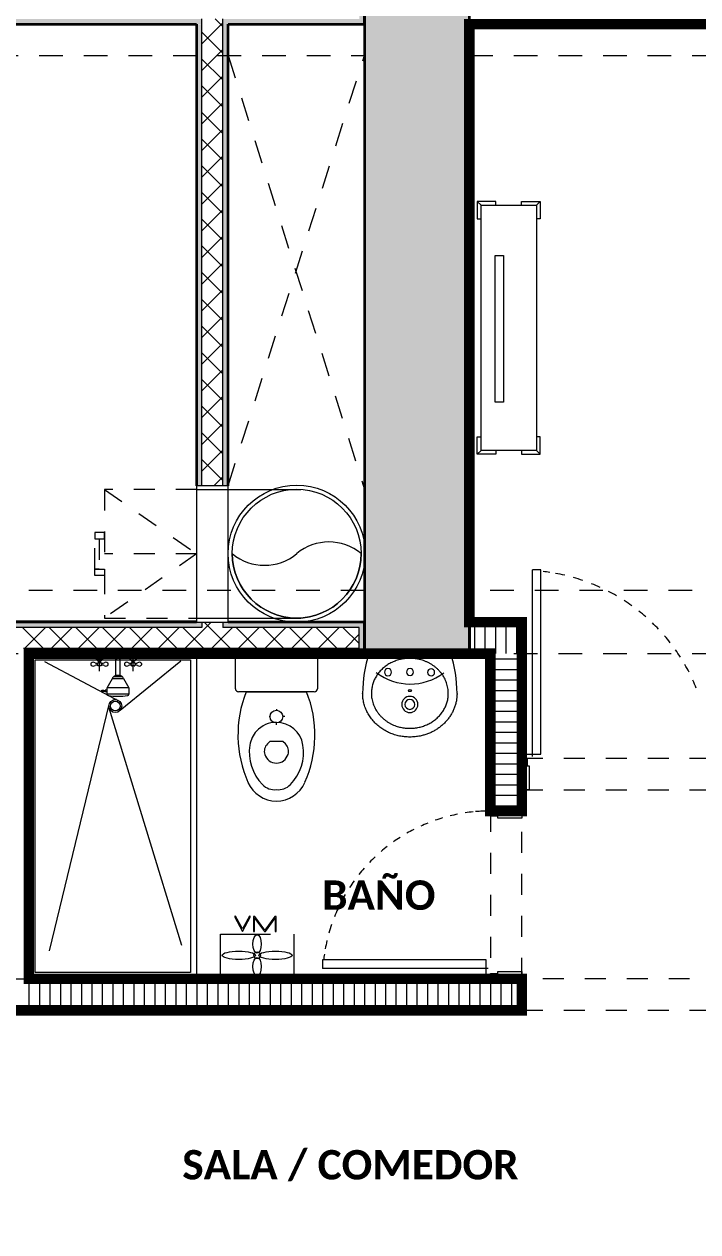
# Model space of a CAD drawing. Header units: metres. Extents: x -144 to 1000, y -717 to 29.
# Drawn here: x 560.54 to 563.75, y -563.18 to -557.42 of the extents above; entities that cross this region are included whole.
import ezdxf

# ---------------------------------------------------------------- set-up
doc = ezdxf.new("R2010")
doc.units = ezdxf.units.M
for name, pattern in [('Basculante', [0.11625, 0.075, -0.04125]), ('basculante modificado', [0.18, 0.1125, -0.0675]), ('Trazo', [0.45, 0.225, -0.225]), ('Trazo_2_', [0.47625, 0.238125, -0.238125])]:
    doc.linetypes.add(name, pattern=pattern)
doc.layers.get('0').update_dxf_attribs({"color": 1})
doc.layers.add('00-MEDICION', color=30, linetype='Continuous')
for name, color, linetype, lineweight in [('A-DETL', 1, 'Continuous', 9), ('A-DETL-GENF', 1, 'Continuous', 9), ('A-DETL-GENF-HDLN', 1, 'Trazo_2_', 9), ('A-DETL-MEDM', 1, 'Continuous', 30), ('A-DETL-THIN', 1, 'Continuous', 9), ('A-DOOR', 1, 'Continuous', 9), ('A-DOOR-FRAM', 1, 'Continuous', 9), ('A-DOOR-HDLN', 1, 'Trazo', 20), ('A-FLOR-OVHD', 7, 'Basculante', 9), ('A-WALL', 4, 'Continuous', 9), ('G-ANNO-TEXT', 2, 'Continuous', 9), ('I-FURN', 2, 'Continuous', 9), ('P-SANR-FIXT', 1, 'Continuous', 9), ('S-COLS', 7, 'Continuous', 9), ('S-STRS', 1, 'Continuous', 9)]:
    doc.layers.add(name, color=color, linetype=linetype, lineweight=lineweight)
doc.layers.add('A-WALL-PATT', color=7, linetype='Continuous', lineweight=35, true_color=0x9c9c9c)
doc.styles.add('Calibri_B', font='calibrib.ttf', dxfattribs={"height": 0.165})

# ---------------------------------------------------------------- blocks, each defined once
blk = doc.blocks.new('O')
at = {"layer": 'A-WALL-PATT', "true_color": 0x747474}
h = blk.add_hatch(color=8, dxfattribs=at)
h.paths.add_polyline_path([(564.1631, -494.4188), (566.2277, -494.4184), (566.2277, -494.3938), (561.2275, -494.3938), (561.2275, -494.2938), (561.2028, -494.2939), (561.2028, -494.4188), (563.8831, -494.4188)])
h.paths.add_polyline_path([(566.3527, -494.4188), (567.0027, -494.4184), (567.0027, -494.2938), (566.9777, -494.2938), (566.9777, -494.3938), (566.3277, -494.3938), (566.3277, -494.4188)])
at = {"layer": 'A-WALL-PATT', "lineweight": 5, "true_color": 0x747474}
for points in [[(566.2031, -496.6187), (566.2277, -496.6187), (566.2277, -494.4188), (566.2027, -494.4189), (566.2027, -496.6187)], [(565.403, -498.9687), (565.403, -497.4187), (565.378, -497.4187), (565.378, -498.9687)]]:
    blk.add_hatch(color=8, dxfattribs=at).paths.add_polyline_path(points)
at = {"layer": 'A-WALL-PATT', "true_color": 0x747474}
blk.add_hatch(color=8, dxfattribs=at).paths.add_polyline_path([(566.3527, -496.6187), (566.3527, -494.4188), (566.3277, -494.4188), (566.3277, -496.6187)])
at = {"layer": 'A-WALL-PATT', "lineweight": 5, "true_color": 0x747474}
h = blk.add_hatch(color=8, dxfattribs=at)
h.paths.add_polyline_path([(566.9777, -497.3937), (567.0027, -497.3933), (567.0027, -497.2687), (566.3277, -497.2687), (566.3277, -497.2937), (566.9777, -497.2937), (566.9777, -497.3138)])
h.paths.add_polyline_path([(562.2025, -497.3437), (562.2275, -497.3437), (562.2275, -497.2937), (566.2277, -497.2937), (566.2277, -497.2687), (562.2025, -497.2687), (562.2025, -497.3138)])
at = {"layer": 'A-WALL-PATT', "true_color": 0x747474}
h = blk.add_hatch(color=8, dxfattribs=at)
h.paths.add_polyline_path([(566.4025, -497.4187), (567.0027, -497.4187), (567.0027, -497.3937), (565.378, -497.3937), (565.378, -497.4187), (566.3277, -497.4187)])
h.paths.add_polyline_path([(563.8604, -497.4187), (565.278, -497.4187), (565.278, -497.3937), (562.2025, -497.3937), (562.2025, -497.4187), (562.9526, -497.4187)])
at = {"layer": 'S-COLS', "true_color": 0x5c5c5c}
h = blk.add_hatch(color=251, dxfattribs=at)
h.paths.add_polyline_path([(553.0027, -505.1188), (553.5027, -505.1188), (553.5027, -504.2188), (553.0027, -504.2188), (553.0027, -504.9427)])
h.paths.add_polyline_path([(570.8025, -505.1188), (571.3025, -505.1188), (571.3025, -504.2188), (570.8025, -504.2188), (570.8025, -504.9427)])
h.paths.add_polyline_path([(561.2027, -505.1187), (561.2027, -504.2187), (560.7027, -504.2187), (560.7027, -505.1187)])
h.paths.add_polyline_path([(557.3242, -497.4187), (558.9027, -497.4187), (558.9024, -496.9188), (557.2025, -496.9188), (557.2025, -494.7688), (558.9028, -494.7688), (558.9024, -494.2688), (556.9025, -494.2688), (556.9025, -497.4187), (557.0866, -497.4187)])
h.paths.add_polyline_path([(567.1118, -497.4187), (567.5028, -497.4187), (567.5028, -494.2687), (567.0028, -494.2687), (567.0028, -497.4187)])
h.paths.add_polyline_path([(570.9028, -497.4187), (571.3028, -497.4187), (571.3028, -496.7188), (570.9028, -496.7188), (570.9028, -497.3138)])
h.paths.add_polyline_path([(560.7027, -497.4187), (561.2027, -497.4187), (561.2027, -496.5187), (560.7027, -496.5187), (560.7027, -497.3138)])
h.paths.add_polyline_path([(553.5027, -497.4187), (553.5027, -496.7188), (553.0027, -496.7188), (553.0027, -497.4187), (553.2754, -497.4187)])
h.paths.add_polyline_path([(560.7028, -495.1688), (561.2028, -495.1688), (561.2028, -494.2688), (560.7028, -494.2688), (560.7028, -494.2981)])
h.paths.add_polyline_path([(553.5025, -494.9688), (553.5025, -494.2677), (553.0025, -494.2688), (553.0025, -494.9688), (553.2775, -494.9688)])
h.paths.add_polyline_path([(571.0784, -494.9688), (571.3028, -494.9688), (571.3028, -494.2677), (570.9028, -494.2677), (570.9028, -494.9688), (570.9839, -494.9688)])
h.paths.add_polyline_path([(560.7777, -486.2688), (561.2027, -486.2688), (561.2027, -485.3688), (560.7027, -485.3688), (560.7027, -486.2688)])
h.paths.add_polyline_path([(571.3027, -486.2688), (571.3027, -485.3688), (570.8027, -485.3688), (570.8027, -486.2688), (571.2277, -486.2688)])
h.paths.add_polyline_path([(553.2027, -485.6688), (554.1027, -485.6688), (554.1027, -485.1688), (553.2027, -485.1688), (553.2027, -485.5388)])
at = {"layer": 'A-DETL', "color": 7, "linetype": 'basculante modificado'}
for p, q in [((561.2025, -494.5677), (567.0027, -494.5677)), ((566.3527, -496.6187), (567.0027, -494.5677)), ((566.3527, -494.5677), (567.0027, -496.636)), ((567.5027, -494.5687), (570.9028, -494.5687)), ((567.0027, -497.1187), (561.2025, -497.1187)), ((570.9022, -497.1187), (567.5027, -497.1187)), ((561.2025, -497.4187), (567.0027, -497.4187)), ((567.5027, -497.4187), (570.9028, -497.4187))]:
    blk.add_line(p, q, dxfattribs=at)
at = {"layer": 'A-DETL-GENF', "linetype": 'Basculante'}
for p, q in [((567.753, -497.9187), (567.753, -498.0687)), ((568.653, -497.9187), (567.753, -497.9187)), ((567.753, -498.0687), (568.653, -498.0687)), ((567.753, -498.1687), (567.603, -498.1687)), ((567.603, -498.1687), (567.603, -498.9687)), ((567.753, -498.9687), (567.753, -498.1687)), ((567.603, -498.9687), (567.753, -498.9687)), ((568.753, -498.9687), (567.753, -498.9687)), ((567.753, -499.1187), (568.753, -499.1187))]:
    blk.add_line(p, q, dxfattribs=at)
at = {"layer": 'A-DETL-GENF'}
for p, q in [((566.3875, -498.6695), (566.3825, -498.6723)), ((566.3825, -498.6723), (566.421, -498.7429)), ((566.421, -498.731), (566.3875, -498.6695)), ((566.4544, -498.6695), (566.421, -498.731)), ((566.421, -498.7429), (566.4594, -498.6723)), ((566.4594, -498.6723), (566.4544, -498.6695)), ((566.4734, -498.6723), (566.4734, -498.7429)), ((566.4805, -498.6723), (566.4734, -498.6723)), ((566.4791, -498.7429), (566.4791, -498.68)), ((566.4791, -498.68), (566.5255, -498.7429)), ((566.5279, -498.7366), (566.4805, -498.6723)), ((566.5754, -498.6723), (566.5279, -498.7366)), ((566.5303, -498.7429), (566.5768, -498.68)), ((566.5825, -498.6723), (566.5754, -498.6723)), ((566.5768, -498.68), (566.5768, -498.7429)), ((566.5825, -498.7429), (566.5825, -498.6723)), ((566.4734, -498.7429), (566.4791, -498.7429)), ((566.5255, -498.7429), (566.5303, -498.7429)), ((566.5768, -498.7429), (566.5825, -498.7429))]:
    blk.add_line(p, q, dxfattribs=at)
blk.add_circle((566.4911, -498.8566), 0.0159, dxfattribs=at)
for centre, major_axis, ratio in [((566.4911, -498.8029), (0, 0.0438), 0.454545), ((566.4037, -498.8566), (0.0795, 0), 0.25), ((566.5785, -498.8566), (-0.0795, 0), 0.25), ((566.4911, -498.9103), (0, 0.0438), 0.454545)]:
    blk.add_ellipse(centre, major_axis=major_axis, ratio=ratio, dxfattribs=at)
at = {"layer": 'A-DETL-GENF-HDLN'}
for p, q in [((566.3159, -498.7554), (566.6659, -498.7554)), ((566.3159, -498.9583), (566.3159, -498.7554)), ((566.6659, -498.7554), (566.6659, -498.9583)), ((566.6659, -498.9583), (566.3159, -498.9583))]:
    blk.add_line(p, q, dxfattribs=at)
at = {"layer": 'A-DETL-MEDM'}
blk.add_line((567.753, -498.9687), (567.753, -499.1187), dxfattribs=at)
at = {"layer": 'A-DETL-THIN'}
for p, q in [((566.3527, -496.6187), (566.2027, -496.6187)), ((566.2027, -496.6187), (566.2027, -497.2687)), ((566.2027, -496.636), (566.6989, -496.636)), ((566.3527, -497.2687), (566.3527, -496.6187)), ((566.2027, -497.2499), (566.6989, -497.2499)), ((566.2027, -497.2687), (566.3527, -497.2687))]:
    blk.add_line(p, q, dxfattribs=at)
for radius in [0.3269, 0.3069]:
    blk.add_circle((566.6796, -496.9423), radius, dxfattribs=at)
for centre, radius, start, end in [((566.8331, -497.1264), 0.2397, 50.18095, 129.81905), ((566.6796, -496.9423), 0.3069, 180, 0), ((566.5262, -496.7582), 0.2397, 230.18095, 309.81905)]:
    blk.add_arc(centre, radius, start, end, dxfattribs=at)
at = {"layer": 'A-DOOR', "lineweight": 15}
for p, q in [((567.843, -497.0187), (567.803, -497.0187)), ((567.803, -497.9087), (567.803, -497.0187)), ((567.843, -497.8987), (567.843, -497.0187)), ((567.753, -497.9087), (567.768, -497.9087)), ((567.768, -497.8987), (567.843, -497.8987)), ((567.768, -497.9087), (567.768, -497.8987)), ((566.803, -498.8787), (566.803, -498.9187)), ((567.583, -498.8787), (566.803, -498.8787)), ((567.583, -498.9537), (567.583, -498.8787)), ((567.593, -498.9187), (566.803, -498.9187)), ((567.593, -498.9537), (567.583, -498.9537)), ((567.593, -498.9687), (567.593, -498.9537))]:
    blk.add_line(p, q, dxfattribs=at)
at = {"layer": 'A-DOOR'}
for p, q in [((567.753, -497.9187), (567.753, -498.0687)), ((567.603, -498.9687), (567.753, -498.9687))]:
    blk.add_line(p, q, dxfattribs=at)
for centre, radius, start, end in [((567.7545, -497.9167), 0.8947, 81.55001, 83.54055), ((567.7545, -497.9167), 0.8947, 76.84892, 79.74178), ((567.7545, -497.9167), 0.8947, 76.84892, 79.74178), ((567.7545, -497.9167), 0.8947, 71.11426, 74.16843), ((567.7545, -497.9167), 0.8947, 65.44512, 68.27171), ((567.7545, -497.9167), 0.8947, 59.83778, 62.63398), ((567.7545, -497.9167), 0.8947, 54.28783, 57.05593), ((567.7545, -497.9167), 0.8947, 48.79027, 51.53284), ((567.7545, -497.9167), 0.8947, 43.33952, 46.05941), ((567.7545, -497.9167), 0.8947, 37.92952, 40.62982), ((567.7545, -497.9167), 0.8947, 32.55381, 35.2378), ((567.7545, -497.9167), 0.8947, 27.20557, 29.87669), ((567.7545, -497.9167), 0.8947, 21.8777, 24.53954), ((567.603, -498.9687), 0.8, 106.56293, 109.21914), ((567.603, -498.9687), 0.8, 101.25383, 103.90814), ((567.603, -498.9687), 0.8, 95.94294, 98.59908), ((567.603, -498.9687), 0.8, 90, 95.13979), ((567.603, -498.9687), 0.8, 117.20557, 119.87669), ((567.603, -498.9687), 0.8, 111.8777, 114.53954), ((567.603, -498.9687), 0.8, 127.92952, 130.62982), ((567.603, -498.9687), 0.8, 122.55381, 125.2378), ((567.603, -498.9687), 0.8, 133.33952, 136.05941), ((567.603, -498.9687), 0.8, 138.79027, 141.53284), ((567.603, -498.9687), 0.8, 144.28783, 147.05593), ((567.603, -498.9687), 0.8, 149.83778, 152.63398), ((567.603, -498.9687), 0.8, 155.44512, 158.27171), ((567.603, -498.9687), 0.8, 161.11426, 164.16843), ((567.603, -498.9687), 0.8, 166.84892, 169.74178), ((567.603, -498.9687), 0.8, 166.84892, 169.74178), ((567.603, -498.9687), 0.8, 171.55001, 173.54055)]:
    blk.add_arc(centre, radius, start, end, dxfattribs=at)
at = {"layer": 'A-DOOR-FRAM', "lineweight": 15}
for p, q in [((567.753, -497.9187), (567.778, -497.9187)), ((567.778, -497.9187), (567.778, -497.9537)), ((567.778, -497.9537), (567.788, -497.9537)), ((567.788, -497.9537), (567.788, -498.0687)), ((567.788, -498.0687), (567.753, -498.0687)), ((567.603, -498.1937), (567.603, -498.1687)), ((567.638, -498.1937), (567.603, -498.1937)), ((567.638, -498.2037), (567.638, -498.1937)), ((567.753, -498.2037), (567.638, -498.2037)), ((567.753, -498.1687), (567.753, -498.2037)), ((567.603, -498.9437), (567.638, -498.9437)), ((567.603, -498.9687), (567.603, -498.9437)), ((567.638, -498.9337), (567.753, -498.9337)), ((567.638, -498.9437), (567.638, -498.9337)), ((567.753, -498.9337), (567.753, -498.9687))]:
    blk.add_line(p, q, dxfattribs=at)
at = {"layer": 'A-DOOR-HDLN'}
blk.add_line((567.753, -498.1687), (567.603, -498.1687), dxfattribs=at)
at = {"layer": 'A-FLOR-OVHD'}
for p, q in [((565.7639, -496.636), (565.7639, -497.2499)), ((565.7639, -496.636), (566.2027, -496.9437)), ((566.2027, -496.636), (565.7639, -496.636)), ((565.7639, -496.8411), (565.7171, -496.8411)), ((565.7171, -496.8411), (565.7171, -496.8715)), ((565.7639, -496.8715), (565.7639, -496.8411)), ((565.7171, -496.8715), (565.7639, -496.8715)), ((565.7171, -497.0159), (565.7171, -496.8715)), ((565.7171, -496.8715), (565.7372, -496.8715)), ((565.7372, -496.8715), (565.7372, -497.0159)), ((566.2027, -496.9437), (565.7639, -497.2499)), ((566.2027, -496.9437), (565.7639, -496.9437)), ((565.7171, -497.0159), (565.7639, -497.0159)), ((565.7171, -497.0463), (565.7171, -497.0159)), ((565.7372, -497.0159), (565.7171, -497.0159)), ((565.7639, -497.0463), (565.7171, -497.0463)), ((565.7639, -497.0159), (565.7639, -497.0463)), ((565.7639, -497.2499), (566.2027, -497.2499))]:
    blk.add_line(p, q, dxfattribs=at)
at = {"layer": 'A-WALL', "lineweight": 35}
for p, q in [((567.0027, -494.4188), (567.0027, -494.2688)), ((565.3033, -494.4188), (566.2027, -494.4188)), ((566.2027, -494.4188), (566.2027, -496.6187)), ((566.3527, -494.4188), (567.0027, -494.4188)), ((566.3527, -496.6187), (566.3527, -494.4188)), ((566.2027, -497.2687), (565.3033, -497.2687)), ((567.0027, -497.2687), (566.3527, -497.2687)), ((567.0027, -497.4187), (567.0027, -497.2687)), ((567.753, -497.2687), (567.5027, -497.2687)), ((567.5027, -497.2687), (567.5027, -497.4187)), ((567.753, -498.1687), (567.753, -497.2687)), ((565.403, -498.9687), (565.403, -497.4187)), ((565.403, -497.4187), (567.0027, -497.4187)), ((567.5027, -497.4187), (567.603, -497.4187)), ((567.603, -497.4187), (567.603, -498.1687)), ((567.603, -498.1687), (567.753, -498.1687)), ((567.753, -498.9687), (565.403, -498.9687)), ((565.253, -499.1187), (567.753, -499.1187))]:
    blk.add_line(p, q, dxfattribs=at)
at = {"layer": 'A-WALL'}
for p, q in [((566.2277, -496.6187), (566.2277, -494.3938)), ((566.3277, -496.6187), (566.3277, -494.3938)), ((566.2277, -497.2937), (562.2275, -497.2937)), ((566.2277, -497.2687), (566.2277, -497.2937)), ((566.3277, -497.2687), (566.3277, -497.2937)), ((566.9777, -497.2937), (566.3277, -497.2937)), ((566.9777, -497.3937), (566.9777, -497.2937)), ((566.9777, -497.3937), (565.378, -497.3937)), ((565.278, -498.9687), (565.403, -498.9687))]:
    blk.add_line(p, q, dxfattribs=at)
at = {"layer": 'A-WALL-PATT', "color": 1, "lineweight": 5, "true_color": 0xff0000}
for p, q in [((566.2277, -494.5122), (566.3277, -494.4122)), ((566.3277, -494.4303), (566.2911, -494.3938)), ((566.3277, -494.5576), (566.2277, -494.4576)), ((566.2277, -494.6395), (566.3277, -494.5395)), ((566.3277, -494.6849), (566.2277, -494.5849)), ((566.2277, -494.7667), (566.3277, -494.6667)), ((566.3277, -494.8122), (566.2277, -494.7122)), ((566.2277, -494.894), (566.3277, -494.794)), ((566.3277, -494.9394), (566.2277, -494.8394)), ((566.2277, -495.0213), (566.3277, -494.9213)), ((566.3277, -495.0667), (566.2277, -494.9667)), ((566.2277, -495.1486), (566.3277, -495.0486)), ((566.3277, -495.194), (566.2277, -495.094)), ((566.2277, -495.2759), (566.3277, -495.1759)), ((566.3277, -495.3213), (566.2277, -495.2213)), ((566.2277, -495.4031), (566.3277, -495.3031)), ((566.3277, -495.4485), (566.2277, -495.3485)), ((566.2277, -495.5304), (566.3277, -495.4304)), ((566.3277, -495.5758), (566.2277, -495.4758)), ((566.2277, -495.6577), (566.3277, -495.5577)), ((566.3277, -495.7031), (566.2277, -495.6031)), ((566.2277, -495.785), (566.3277, -495.685)), ((566.3277, -495.8304), (566.2277, -495.7304)), ((566.2277, -495.9123), (566.3277, -495.8123)), ((566.3277, -495.9577), (566.2277, -495.8577)), ((566.2277, -496.0395), (566.3277, -495.9395)), ((566.3277, -496.0849), (566.2277, -495.9849)), ((566.2277, -496.1668), (566.3277, -496.0668)), ((566.3277, -496.2122), (566.2277, -496.1122)), ((566.2277, -496.2941), (566.3277, -496.1941)), ((566.3277, -496.3395), (566.2277, -496.2395)), ((566.2277, -496.4214), (566.3277, -496.3214)), ((566.3277, -496.4668), (566.2277, -496.3668)), ((566.2277, -496.5487), (566.3277, -496.4487)), ((566.3277, -496.5941), (566.2277, -496.4941)), ((566.2849, -496.6187), (566.3277, -496.5759)), ((565.4727, -497.3937), (565.3727, -497.2937)), ((565.3827, -497.3937), (565.4827, -497.2937)), ((565.6, -497.3937), (565.5, -497.2937)), ((565.5099, -497.3937), (565.6099, -497.2937)), ((565.7273, -497.3937), (565.6273, -497.2937)), ((565.6372, -497.3937), (565.7372, -497.2937)), ((565.8545, -497.3937), (565.7545, -497.2937)), ((565.7645, -497.3937), (565.8645, -497.2937)), ((565.9818, -497.3937), (565.8818, -497.2937)), ((565.8918, -497.3937), (565.9918, -497.2937)), ((566.1091, -497.3937), (566.0091, -497.2937)), ((566.0191, -497.3937), (566.1191, -497.2937)), ((566.2364, -497.3937), (566.1364, -497.2937)), ((566.1463, -497.3937), (566.2463, -497.2937)), ((566.2636, -497.2937), (566.2386, -497.2687)), ((566.2463, -497.2937), (566.2713, -497.2687)), ((566.3636, -497.3937), (566.2636, -497.2937)), ((566.2736, -497.3937), (566.3736, -497.2937)), ((566.4909, -497.3937), (566.3909, -497.2937)), ((566.4009, -497.3937), (566.5009, -497.2937)), ((566.6182, -497.3937), (566.5182, -497.2937)), ((566.5282, -497.3937), (566.6282, -497.2937)), ((566.7455, -497.3937), (566.6455, -497.2937)), ((566.6554, -497.3937), (566.7554, -497.2937)), ((566.8728, -497.3937), (566.7728, -497.2937)), ((566.7827, -497.3937), (566.8827, -497.2937)), ((566.9777, -497.3713), (566.9, -497.2937)), ((566.91, -497.3937), (566.9777, -497.326))]:
    blk.add_line(p, q, dxfattribs=at)
at = {"layer": 'A-WALL-PATT', "color": 8, "lineweight": 5, "true_color": 0x727272}
for p, q in [((567.5273, -497.2689), (567.5273, -497.4187)), ((567.5773, -497.2688), (567.5773, -497.4187)), ((567.6273, -497.2688), (567.6273, -497.4187)), ((567.6773, -497.2688), (567.6773, -497.4187)), ((567.7273, -497.2687), (567.7273, -497.4187)), ((567.603, -497.4438), (567.753, -497.4438)), ((567.603, -497.4938), (567.753, -497.4938)), ((567.603, -497.5438), (567.753, -497.5438)), ((567.603, -497.5938), (567.753, -497.5938)), ((567.603, -497.6438), (567.753, -497.6438)), ((567.603, -497.6938), (567.753, -497.6938)), ((567.603, -497.7438), (567.753, -497.7438)), ((567.603, -497.7938), (567.753, -497.7938)), ((567.603, -497.8438), (567.753, -497.8438)), ((567.603, -497.8938), (567.753, -497.8938)), ((567.603, -497.9438), (567.753, -497.9438)), ((567.603, -497.9938), (567.753, -497.9938)), ((567.603, -498.0438), (567.753, -498.0438)), ((567.603, -498.0938), (567.753, -498.0938)), ((567.603, -498.1438), (567.753, -498.1438)), ((565.403, -498.9687), (565.403, -499.1187)), ((565.453, -498.9687), (565.453, -499.1187)), ((565.503, -498.9687), (565.503, -499.1187)), ((565.553, -498.9687), (565.553, -499.1187)), ((565.603, -498.9687), (565.603, -499.1187)), ((565.653, -498.9687), (565.653, -499.1187)), ((565.703, -498.9687), (565.703, -499.1187)), ((565.753, -498.9687), (565.753, -499.1187)), ((565.803, -498.9687), (565.803, -499.1187)), ((565.853, -498.9687), (565.853, -499.1187)), ((565.903, -498.9687), (565.903, -499.1187)), ((565.953, -498.9687), (565.953, -499.1187)), ((566.003, -498.9687), (566.003, -499.1187)), ((566.053, -498.9687), (566.053, -499.1187)), ((566.103, -498.9687), (566.103, -499.1187)), ((566.153, -498.9687), (566.153, -499.1187)), ((566.203, -498.9687), (566.203, -499.1187)), ((566.253, -498.9687), (566.253, -499.1187)), ((566.303, -498.9687), (566.303, -499.1187)), ((566.353, -498.9687), (566.353, -499.1187)), ((566.403, -498.9687), (566.403, -499.1187)), ((566.453, -498.9687), (566.453, -499.1187)), ((566.503, -498.9687), (566.503, -499.1187)), ((566.553, -498.9687), (566.553, -499.1187)), ((566.603, -498.9687), (566.603, -499.1187)), ((566.653, -498.9687), (566.653, -499.1187)), ((566.703, -498.9687), (566.703, -499.1187)), ((566.753, -498.9687), (566.753, -499.1187)), ((566.803, -498.9687), (566.803, -499.1187)), ((566.853, -498.9687), (566.853, -499.1187)), ((566.903, -498.9687), (566.903, -499.1187)), ((566.953, -498.9687), (566.953, -499.1187)), ((567.003, -498.9687), (567.003, -499.1187)), ((567.053, -498.9687), (567.053, -499.1187)), ((567.103, -498.9687), (567.103, -499.1187)), ((567.153, -498.9687), (567.153, -499.1187)), ((567.203, -498.9687), (567.203, -499.1187)), ((567.253, -498.9687), (567.253, -499.1187)), ((567.303, -498.9687), (567.303, -499.1187)), ((567.353, -498.9687), (567.353, -499.1187)), ((567.403, -498.9687), (567.403, -499.1187)), ((567.453, -498.9687), (567.453, -499.1187)), ((567.503, -498.9687), (567.503, -499.1187)), ((567.553, -498.9687), (567.553, -499.1187)), ((567.603, -498.9687), (567.603, -499.1187)), ((567.653, -498.9687), (567.653, -499.1187)), ((567.703, -498.9687), (567.703, -499.1187)), ((567.753, -498.9687), (567.753, -499.1187))]:
    blk.add_line(p, q, dxfattribs=at)
at = {"layer": 'I-FURN'}
for p, q in [((567.5397, -495.2646), (567.5397, -495.3461)), ((567.6293, -495.2646), (567.5397, -495.2646)), ((567.5397, -495.2646), (567.5584, -495.2816)), ((567.5584, -496.4505), (567.5584, -495.2816)), ((567.5584, -495.2816), (567.8221, -495.2816)), ((567.6293, -495.2816), (567.6293, -495.2646)), ((567.7512, -495.2646), (567.8408, -495.2646)), ((567.7512, -495.2816), (567.7512, -495.2646)), ((567.8408, -495.2646), (567.8221, -495.2816)), ((567.8221, -495.2816), (567.8221, -496.4505)), ((567.8408, -495.2646), (567.8408, -495.3461)), ((567.5397, -495.3461), (567.5584, -495.3461)), ((567.8408, -495.3461), (567.8221, -495.3461)), ((567.6256, -496.2205), (567.6256, -495.5216)), ((567.6256, -495.5216), (567.6648, -495.5216)), ((567.6648, -495.5216), (567.6648, -496.2205)), ((567.6648, -496.2205), (567.6256, -496.2205)), ((567.5397, -496.386), (567.5584, -496.386)), ((567.5397, -496.4675), (567.5397, -496.386)), ((567.8408, -496.386), (567.8221, -496.386)), ((567.8408, -496.4675), (567.8408, -496.386)), ((567.5397, -496.4675), (567.5584, -496.4505)), ((567.6293, -496.4675), (567.5397, -496.4675)), ((567.8221, -496.4505), (567.5584, -496.4505)), ((567.6293, -496.4505), (567.6293, -496.4675)), ((567.7512, -496.4505), (567.7512, -496.4675)), ((567.7512, -496.4675), (567.8408, -496.4675)), ((567.8408, -496.4675), (567.8221, -496.4505))]:
    blk.add_line(p, q, dxfattribs=at)
at = {"layer": 'P-SANR-FIXT'}
for p, q in [((565.433, -497.4487), (566.173, -497.4487)), ((565.433, -498.9387), (565.433, -497.4487)), ((565.4774, -497.4557), (565.836, -497.6464)), ((565.7176, -497.426), (565.7161, -497.4187)), ((565.7192, -497.4276), (565.7603, -497.4276)), ((565.722, -497.4408), (565.7192, -497.4276)), ((565.7236, -497.4424), (565.756, -497.4424)), ((565.7318, -497.4527), (565.7478, -497.4527)), ((565.7321, -497.477), (565.7321, -497.4748)), ((565.7353, -497.4595), (565.7353, -497.4527)), ((565.7398, -497.502), (565.7398, -497.4187)), ((565.7442, -497.4595), (565.7442, -497.4527)), ((565.7475, -497.4748), (565.7475, -497.477)), ((565.7603, -497.4276), (565.7576, -497.4408)), ((565.7634, -497.4187), (565.7619, -497.426)), ((565.8062, -497.4187), (565.8062, -497.4267)), ((565.8062, -497.4267), (565.8497, -497.4267)), ((565.8182, -497.4461), (565.8182, -497.4267)), ((565.8182, -497.5236), (565.8182, -497.4461)), ((565.8378, -497.4461), (565.8378, -497.4267)), ((565.8378, -497.5236), (565.8378, -497.4461)), ((566.1274, -497.4551), (565.8381, -497.6894)), ((565.8497, -497.4267), (565.8497, -497.4187)), ((565.8761, -497.4187), (565.8776, -497.426)), ((565.8792, -497.4276), (565.882, -497.4408)), ((565.9203, -497.4276), (565.8792, -497.4276)), ((565.916, -497.4424), (565.8836, -497.4424)), ((565.9078, -497.4527), (565.8918, -497.4527)), ((565.8921, -497.4748), (565.8921, -497.477)), ((565.8953, -497.4595), (565.8953, -497.4527)), ((565.8998, -497.502), (565.8998, -497.4187)), ((565.9042, -497.4595), (565.9042, -497.4527)), ((565.9075, -497.477), (565.9075, -497.4748)), ((565.9176, -497.4408), (565.9203, -497.4276)), ((565.9219, -497.426), (565.9234, -497.4187)), ((566.173, -497.4487), (566.173, -498.9387)), ((566.203, -498.9687), (566.203, -497.4187)), ((566.3875, -497.5859), (566.3875, -497.4337)), ((566.7784, -497.4337), (566.7784, -497.5859)), ((565.7352, -497.477), (565.7321, -497.477)), ((565.7475, -497.477), (565.7444, -497.477)), ((565.8174, -497.5236), (565.8093, -497.5274)), ((565.8093, -497.5274), (565.8458, -497.5274)), ((565.8378, -497.5236), (565.8182, -497.5236)), ((565.8458, -497.5274), (565.8378, -497.5236)), ((565.8921, -497.477), (565.8952, -497.477)), ((565.9044, -497.477), (565.9075, -497.477)), ((565.7756, -497.5822), (565.8009, -497.5371)), ((565.8796, -497.5822), (565.7756, -497.5822)), ((565.7756, -497.6126), (565.7756, -497.5822)), ((565.8009, -497.5371), (565.8542, -497.5371)), ((565.8542, -497.5371), (565.8796, -497.5822)), ((565.8796, -497.5822), (565.8796, -497.6126)), ((565.7511, -497.5935), (565.7598, -497.5935)), ((565.7511, -497.5993), (565.7511, -497.5935)), ((565.7598, -497.5993), (565.7511, -497.5993)), ((565.7598, -497.5935), (565.7598, -497.5993)), ((565.7598, -497.5951), (565.7668, -497.5951)), ((565.7598, -497.5977), (565.7668, -497.5977)), ((565.7668, -497.5935), (565.7668, -497.5993)), ((565.7756, -497.5935), (565.7668, -497.5935)), ((565.7668, -497.5993), (565.7756, -497.5993)), ((565.8796, -497.6126), (565.7756, -497.6126)), ((565.8198, -497.6378), (565.8061, -497.6378)), ((566.5829, -497.6009), (566.4025, -497.6009)), ((566.4389, -497.6009), (566.7269, -497.6009)), ((566.7634, -497.6009), (566.5829, -497.6009)), ((565.5019, -498.8347), (565.7854, -497.6617)), ((566.132, -498.81), (565.7861, -497.6785)), ((566.5829, -497.6837), (566.5829, -497.6887)), ((566.5479, -497.7187), (566.5529, -497.7187)), ((566.5829, -497.7587), (566.5829, -497.7487)), ((566.6229, -497.7187), (566.6129, -497.7187)), ((566.5521, -497.8369), (566.5398, -497.8493)), ((566.6137, -497.8369), (566.5521, -497.8369)), ((566.626, -497.8493), (566.6137, -497.8369)), ((566.173, -498.9387), (565.433, -498.9387))]:
    blk.add_line(p, q, dxfattribs=at)
for centre, radius in [((565.7398, -497.4692), 0.00903), ((565.8998, -497.4692), 0.00903), ((565.8152, -497.6689), 0.0307), ((565.8152, -497.6689), 0.0231), ((566.5829, -497.7187), 0.03)]:
    blk.add_circle(centre, radius, dxfattribs=at)
for centre, radius, start, end in [((565.7042, -497.4692), 0.00597, 127.48685, 232.51315), ((565.7101, -497.4729), 0.0127, 49.38747, 138.72132), ((565.7101, -497.4656), 0.0127, 221.27868, 310.61253), ((565.7192, -497.426), 0.0016, 180, 270), ((565.7252, -497.4518), 0.0133, 239.24075, 313.13523), ((565.7257, -497.4892), 0.0158, 66.22841, 117.67345), ((565.7236, -497.4408), 0.0016, 180, 270), ((565.7208, -497.4514), 0.00934, 1.44207, 72.97405), ((565.7318, -497.4511), 0.0016, 180, 270), ((565.7329, -497.4595), 0.0024, 305.30346, 0), ((565.7466, -497.4595), 0.0024, 180, 234.69654), ((565.7544, -497.4518), 0.0133, 226.86477, 300.75925), ((565.7538, -497.4892), 0.0158, 62.32655, 113.77159), ((565.7478, -497.4511), 0.0016, 270, 0), ((565.7587, -497.4514), 0.00934, 107.02595, 178.55793), ((565.756, -497.4408), 0.0016, 270, 0), ((565.7603, -497.426), 0.0016, 270, 360), ((565.7694, -497.4729), 0.0127, 41.27868, 130.61253), ((565.7694, -497.4656), 0.0127, 229.38747, 318.72132), ((565.7753, -497.4692), 0.00597, 307.48685, 52.51315), ((565.828, -497.4523), 0.0116, 32.37202, 147.62798), ((565.8642, -497.4692), 0.00597, 127.48685, 232.51315), ((565.8701, -497.4729), 0.0127, 49.38747, 138.72132), ((565.8701, -497.4656), 0.0127, 221.27868, 310.61253), ((565.8792, -497.426), 0.0016, 180, 270), ((565.8852, -497.4518), 0.0133, 239.24075, 313.13523), ((565.8857, -497.4892), 0.0158, 66.22841, 117.67345), ((565.8836, -497.4408), 0.0016, 180, 270), ((565.8808, -497.4514), 0.00934, 1.44207, 72.97405), ((565.8918, -497.4511), 0.0016, 180, 270), ((565.8929, -497.4595), 0.0024, 305.30346, 0), ((565.9066, -497.4595), 0.0024, 180, 234.69654), ((565.9144, -497.4518), 0.0133, 226.86477, 300.75925), ((565.9138, -497.4892), 0.0158, 62.32655, 113.77159), ((565.9078, -497.4511), 0.0016, 270, 360), ((565.9187, -497.4514), 0.00934, 107.02595, 178.55793), ((565.916, -497.4408), 0.0016, 270, 0), ((565.9203, -497.426), 0.0016, 270, 360), ((565.9294, -497.4729), 0.0127, 41.27868, 130.61253), ((565.9294, -497.4656), 0.0127, 229.38747, 318.72132), ((565.9353, -497.4692), 0.00597, 307.48685, 52.51315), ((566.4025, -497.4337), 0.015, 90, 180), ((566.7634, -497.4337), 0.015, 0, 90), ((567.6082, -497.6083), 0.6142, 162.01714, 179.98286), ((566.8299, -497.6083), 0.6142, 0.01714, 17.98286), ((565.8162, -497.5419), 0.016, 115.3085, 162.5748), ((565.839, -497.5419), 0.016, 17.4252, 64.6915), ((567.2206, -497.2971), 0.2666, 232.67697, 306.91211), ((567.1147, -497.5071), 0.017, 0, 180), ((567.1147, -497.5071), 0.017, 180, 0), ((567.2198, -497.5067), 0.0168, 90, 270), ((567.2198, -497.5067), 0.0168, 270, 90), ((567.3203, -497.5081), 0.017, 0, 180), ((567.3203, -497.5081), 0.017, 180, 0), ((566.4025, -497.5859), 0.015, 180, 270), ((566.7634, -497.5859), 0.015, 270, 0), ((565.7812, -497.6126), 0.0056, 180, 270), ((565.8276, -497.351), 0.2711, 260.14578, 279.85422), ((565.874, -497.6126), 0.0056, 270, 0), ((566.958, -497.8069), 0.5584, 158.35911, 203.79689), ((566.2079, -497.8069), 0.5584, 336.20311, 21.64089), ((567.219, -497.661), 0.0386, 0, 180), ((567.219, -497.661), 0.0235, 0, 180), ((567.219, -497.661), 0.0386, 180, 0), ((567.219, -497.661), 0.0235, 180, 0), ((566.5829, -497.8746), 0.1282, 89.99847, 137.55472), ((566.5829, -497.8746), 0.1282, 9.09392, 90.00153), ((566.5829, -497.8746), 0.1282, 137.55472, 170.90608), ((566.6734, -497.8891), 0.2199, 170.90608, 224.39736), ((566.5752, -497.8846), 0.05, 135, 197.18295), ((566.5907, -497.8846), 0.05, 342.81354, 45), ((566.4924, -497.8891), 0.2199, 315.60264, 9.09392), ((566.5829, -497.8822), 0.0581, 197.18295, 342.81354), ((566.5843, -497.9717), 0.15, 203.79689, 269.46886), ((566.5746, -497.9858), 0.0816, 224.39736, 275.83548), ((566.5815, -497.9717), 0.15, 270.53114, 336.20311), ((566.5912, -497.9858), 0.0816, 264.16452, 315.60264)]:
    blk.add_arc(centre, radius, start, end, dxfattribs=at)
for major_axis in [(-0.00908, 0), (0.00908, 0)]:
    blk.add_ellipse((567.2196, -497.5948), major_axis=major_axis, ratio=0.332108, start_param=3.141593, end_param=6.283185, dxfattribs=at)
for points, knots in [([(567.4024, -497.6081), (567.4024, -497.5996), (567.4013, -497.587), (567.3979, -497.5706), (567.3943, -497.5586), (567.3896, -497.5466), (567.384, -497.535), (567.3775, -497.524), (567.3701, -497.5134), (567.3617, -497.5032), (567.3527, -497.4938), (567.3428, -497.485), (567.3322, -497.4768), (567.321, -497.4694), (567.3092, -497.4628), (567.2968, -497.457), (567.285, -497.4525), (567.2737, -497.4489), (567.2629, -497.4462), (567.2521, -497.4441), (567.2412, -497.4426), (567.2302, -497.4417), (567.219, -497.4414), (567.2079, -497.4417), (567.1969, -497.4426), (567.186, -497.4441), (567.1752, -497.4462), (567.1644, -497.4489), (567.154, -497.4522), (567.1438, -497.456), (567.1338, -497.4605), (567.1241, -497.4654), (567.1148, -497.4709), (567.106, -497.4768), (567.0974, -497.4833), (567.0893, -497.4902), (567.0817, -497.4975), (567.0747, -497.5052), (567.0681, -497.5134), (567.062, -497.5219), (567.0566, -497.5306), (567.0518, -497.5396), (567.0475, -497.549), (567.0439, -497.5586), (567.0409, -497.5682), (567.0386, -497.578), (567.0364, -497.5912), (567.0357, -497.6013), (567.0357, -497.6081)], [-1, -1, -1, -1, -0.951923, -0.927885, -0.903846, -0.879808, -0.855769, -0.831731, -0.807692, -0.783654, -0.759615, -0.735577, -0.711538, -0.6875, -0.663462, -0.639423, -0.615385, -0.596154, -0.576923, -0.557692, -0.538462, -0.519231, -0.5, -0.480769, -0.461538, -0.442308, -0.423077, -0.403846, -0.384615, -0.365385, -0.346154, -0.326923, -0.307692, -0.288462, -0.269231, -0.25, -0.230769, -0.211538, -0.192308, -0.173077, -0.153846, -0.134615, -0.115385, -0.096154, -0.076923, -0.057692, -0.038462, 0, 0, 0, 0]), ([(567.4441, -497.6081), (567.444, -497.6142), (567.4434, -497.6262), (567.441, -497.6439), (567.437, -497.6611), (567.4312, -497.6782), (567.424, -497.6948), (567.4154, -497.7104), (567.4052, -497.7256), (567.3939, -497.7397), (567.3814, -497.7528), (567.3676, -497.765), (567.353, -497.7758), (567.3374, -497.7856), (567.321, -497.7942), (567.3041, -497.8013), (567.2893, -497.8062), (567.2773, -497.8094), (567.2673, -497.8117), (567.2562, -497.8137), (567.2438, -497.8153), (567.2314, -497.8162), (567.219, -497.8166), (567.2067, -497.8162), (567.1943, -497.8153), (567.1819, -497.8137), (567.1698, -497.8115), (567.1578, -497.8087), (567.1458, -497.8052), (567.1341, -497.8012), (567.1227, -497.7966), (567.1117, -497.7913), (567.1008, -497.7855), (567.0903, -497.7791), (567.0802, -497.7723), (567.0706, -497.7648), (567.0613, -497.7569), (567.0525, -497.7484), (567.0443, -497.7396), (567.0366, -497.7303), (567.0295, -497.7205), (567.0229, -497.7104), (567.0169, -497.7), (567.0117, -497.6893), (567.007, -497.6782), (567.003, -497.6668), (566.9998, -497.6554), (566.9973, -497.6438), (566.9948, -497.6282), (566.9941, -497.6162), (566.994, -497.6081)], [-1, -1, -1, -1, -0.973214, -0.946429, -0.919643, -0.892857, -0.866071, -0.839286, -0.8125, -0.785714, -0.758929, -0.732143, -0.705357, -0.678571, -0.651786, -0.625, -0.598214, -0.584821, -0.571429, -0.553571, -0.535714, -0.517857, -0.5, -0.482143, -0.464286, -0.446429, -0.428571, -0.410714, -0.392857, -0.375, -0.357143, -0.339286, -0.321429, -0.303571, -0.285714, -0.267857, -0.25, -0.232143, -0.214286, -0.196429, -0.178571, -0.160714, -0.142857, -0.125, -0.107143, -0.089286, -0.071429, -0.053571, -0.035714, 0, 0, 0, 0]), ([(567.0357, -497.6081), (567.0357, -497.6167), (567.0368, -497.6293), (567.0402, -497.6456), (567.0438, -497.6577), (567.0485, -497.6696), (567.0541, -497.6812), (567.0606, -497.6922), (567.068, -497.7029), (567.0764, -497.713), (567.0854, -497.7224), (567.0953, -497.7313), (567.1059, -497.7395), (567.1171, -497.7468), (567.1289, -497.7534), (567.1413, -497.7592), (567.1531, -497.7638), (567.1644, -497.7673), (567.1752, -497.77), (567.186, -497.7722), (567.1969, -497.7737), (567.2079, -497.7746), (567.219, -497.7749), (567.2302, -497.7746), (567.2412, -497.7737), (567.2521, -497.7722), (567.2629, -497.77), (567.2737, -497.7673), (567.2841, -497.7641), (567.2943, -497.7602), (567.3043, -497.7558), (567.314, -497.7508), (567.3233, -497.7454), (567.3321, -497.7394), (567.3407, -497.7329), (567.3488, -497.726), (567.3564, -497.7187), (567.3634, -497.711), (567.37, -497.7029), (567.3761, -497.6943), (567.3815, -497.6856), (567.3863, -497.6766), (567.3906, -497.6673), (567.3942, -497.6577), (567.3972, -497.648), (567.3995, -497.6383), (567.4017, -497.6251), (567.4024, -497.615), (567.4024, -497.6081)], [-1, -1, -1, -1, -0.951923, -0.927885, -0.903846, -0.879808, -0.855769, -0.831731, -0.807692, -0.783654, -0.759615, -0.735577, -0.711538, -0.6875, -0.663462, -0.639423, -0.615385, -0.596154, -0.576923, -0.557692, -0.538462, -0.519231, -0.5, -0.480769, -0.461538, -0.442308, -0.423077, -0.403846, -0.384615, -0.365385, -0.346154, -0.326923, -0.307692, -0.288462, -0.269231, -0.25, -0.230769, -0.211538, -0.192308, -0.173077, -0.153846, -0.134615, -0.115385, -0.096154, -0.076923, -0.057692, -0.038462, 0, 0, 0, 0])]:
    blk.add_open_spline(points, degree=3, knots=knots, dxfattribs=at)
at = {"layer": 'S-COLS', "lineweight": 35}
for p, q in [((567.0028, -494.2687), (567.0028, -497.4187)), ((567.5028, -497.4187), (567.5028, -494.2687)), ((567.0028, -497.4187), (567.5028, -497.4187))]:
    blk.add_line(p, q, dxfattribs=at)
at = {"layer": 'S-STRS'}
blk.add_line((566.2027, -497.2634), (565.3026, -497.2634), dxfattribs=at)
at = {"layer": 'G-ANNO-TEXT', "style": 'Calibri_B'}
for s, p in [('BAÑO', (566.801, -498.6398)), ('SALA / COMEDOR', (566.1341, -499.9248))]:
    blk.add_text(s, height=0.14, dxfattribs=at).set_placement(p)

msp = doc.modelspace()

# ---------------------------------------------------------------- linework, layer by layer
at = {"layer": '00-MEDICION', "const_width": 0.05}
msp.add_lwpolyline([(566.0614, -557.4199), (562.6614, -557.4199), (562.6614, -560.2699), (562.9116, -560.2699), (562.9116, -561.1699), (562.7616, -561.1699), (562.7616, -560.4199), (560.5616, -560.4199), (560.5616, -561.9699), (562.9116, -561.9699), (562.9116, -562.1199), (560.4116, -562.1199), (560.4116, -561.9199), (560.3112, -561.9199), (560.3112, -561.7699), (559.3112, -561.7699)], dxfattribs=at)

# ---------------------------------------------------------------- block references
at = {"color": 3}
msp.add_blockref('O', (-4.8414, -63.0012), dxfattribs=at)

doc.saveas('drawing.dxf')
